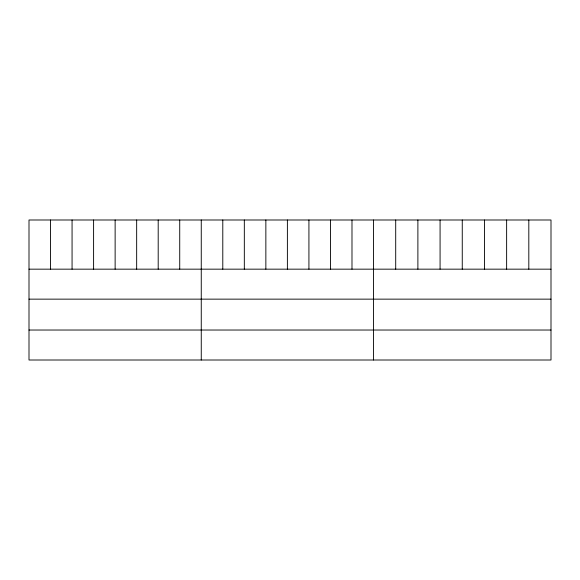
<?xml version="1.0" encoding="UTF-8"?>
<svg xmlns="http://www.w3.org/2000/svg" width="580" height="580" viewBox="0 0 580 580"><rect width="100%" height="100%" fill="white"/><g stroke="black" fill="none" stroke-linecap="round" stroke-linejoin="round"><path stroke-width="0.87" d="M551 269.163L551 360.006L29 360.006L29 219.994L551 219.994L551 269.163L29 269.163M29 299.142L551 299.142M29 330.027L551 330.027M528.815 219.994L528.815 269.163M506.63 219.994L506.63 269.163M484.445 219.994L484.445 269.163M462.26 219.994L462.26 269.163M440.075 219.994L440.075 269.163M417.89 219.994L417.89 269.163M395.705 219.994L395.705 269.163M373.52 219.994L373.52 360.006M351.988 219.994L351.988 269.163M330.455 219.994L330.455 269.163M308.923 219.994L308.923 269.163M287.39 219.994L287.39 269.163M265.857 219.994L265.857 269.163M244.325 219.994L244.325 269.163M222.792 219.994L222.792 269.163M201.26 219.994L201.26 360.006M179.727 219.994L179.727 269.163M158.195 219.994L158.195 269.163M136.662 219.994L136.662 269.163M115.13 219.994L115.13 269.163M93.597 219.994L93.597 269.163M72.065 219.994L72.065 269.163M50.532 219.994L50.532 269.163"/></g></svg>
